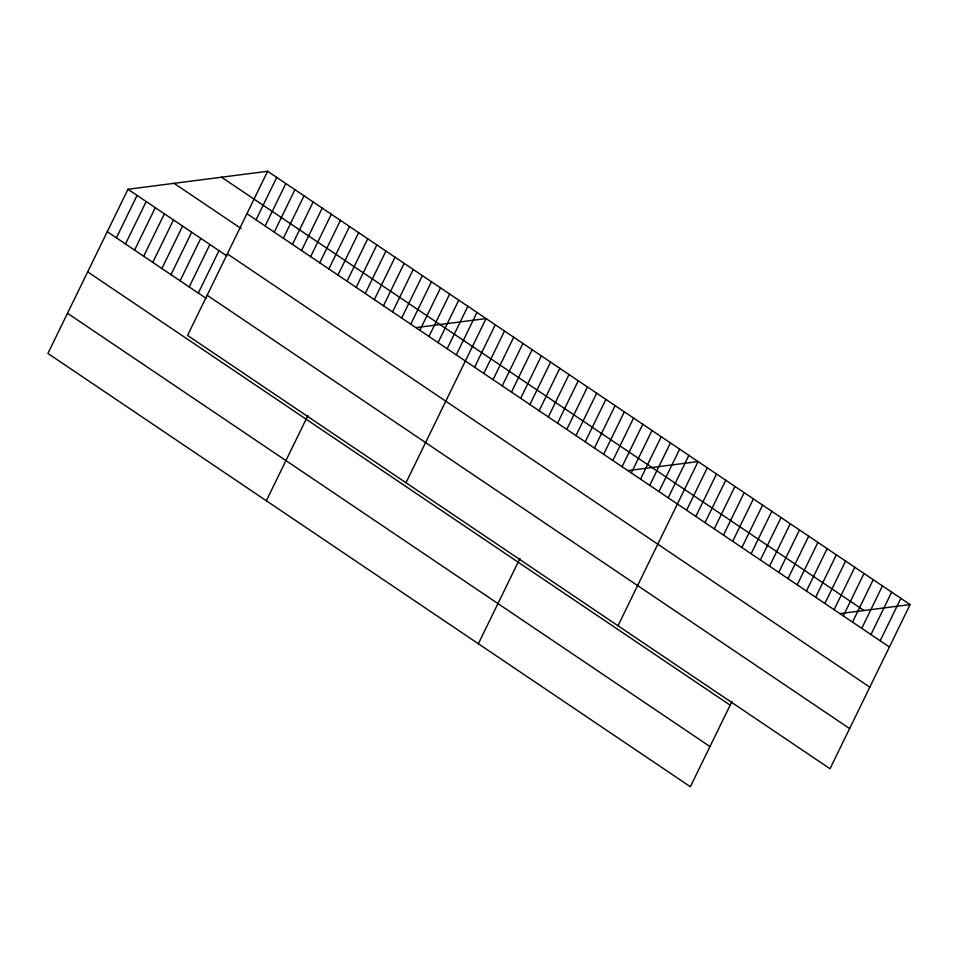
<?xml version="1.0" encoding="UTF-8"?>
<svg xmlns="http://www.w3.org/2000/svg" width="958" height="958" viewBox="0 0 958 958"><rect width="100%" height="100%" fill="white"/><g stroke="black" fill="none" stroke-linecap="round" stroke-linejoin="round"><path stroke-width="1.44" d="M267.629 171.266L187.552 335.432L830.023 768.735L910.1 604.57L267.629 171.266L127.977 189.265L47.9 353.43L690.371 786.734L731.996 701.4M116.385 237.823L137.078 195.396M125.486 243.967L146.179 201.539M134.587 250.11L155.28 207.682M143.688 256.241L164.381 213.814M152.789 262.384L173.482 219.957M161.89 268.515L182.583 226.088M170.991 274.659L191.684 232.231M180.092 280.802L200.785 238.374M189.193 286.933L209.886 244.506M198.294 293.076L218.987 250.649M256.037 219.825L276.73 177.398M265.138 225.968L285.831 183.541M274.239 232.111L294.932 189.672M283.34 238.243L304.033 195.815M292.441 244.386L313.134 201.958M301.542 250.517L322.235 208.09M310.643 256.66L331.336 214.233M319.744 262.803L340.437 220.364M328.845 268.935L349.538 226.507M337.946 275.078L358.639 232.65M347.047 281.209L367.74 238.782M356.148 287.352L376.841 244.925M365.249 293.495L385.942 251.068M266.336 500.759L307.961 415.425M374.35 299.626L395.055 257.199M383.463 305.77L404.156 263.342M392.564 311.901L413.257 269.473M401.665 318.044L422.358 275.617M410.766 324.187L431.459 281.76M419.867 330.318L440.56 287.891M428.968 336.462L449.661 294.034M438.069 342.593L458.762 300.165M447.17 348.736L467.863 306.309M456.271 354.879L476.964 312.452M405.988 482.76L486.065 318.583L416.239 327.588M474.593 367.225L495.286 324.798M483.814 373.452L504.507 331.013M493.023 379.667L513.716 337.24M502.243 385.882L522.936 343.455M511.464 392.097L532.157 349.67M520.685 398.312L541.378 355.885M529.906 404.527L550.599 362.1M539.115 410.754L559.807 368.315M548.335 416.969L569.028 374.542M557.556 423.185L578.249 380.757M566.777 429.4L587.47 386.972M575.986 435.615L596.678 393.187M478.353 643.752L519.978 558.406M585.206 441.83L605.899 399.402M594.427 448.045L615.12 405.617M603.648 454.272L624.341 411.844M612.869 460.487L633.561 418.059M622.077 466.702L642.77 424.274M631.298 472.917L651.991 430.489M640.519 479.132L661.212 436.704M649.74 485.347L670.432 442.919M658.948 491.574L679.653 449.146M668.169 497.789L688.862 455.361M618.006 625.754L698.083 461.576L628.256 470.57M686.611 510.219L707.303 467.791M695.831 516.434L716.524 474.006M705.04 522.649L725.733 480.221M714.261 528.876L734.954 486.436M723.482 535.091L744.174 492.663M732.702 541.306L753.395 498.879M741.911 547.521L762.616 505.094M751.132 553.736L771.825 511.309M760.353 559.951L781.045 517.524M769.573 566.166L790.266 523.739M778.794 572.393L799.487 529.966M788.003 578.608L808.696 536.181M797.224 584.823L817.916 542.396M806.444 591.038L827.137 548.611M815.665 597.253L836.358 554.826M824.874 603.468L845.579 561.041M834.095 609.695L854.787 567.268M843.315 615.91L864.008 573.483M852.536 622.125L873.229 579.698M861.757 628.34L882.45 585.913M870.966 634.555L891.659 592.128M880.186 640.77L900.879 598.343M840.274 613.563L910.1 604.57M221.537 177.206L864.02 610.509M246.936 213.694L889.407 646.997M174.057 183.325L241.188 228.591M227.333 253.87L869.816 687.173M127.977 189.265L226.95 256.014M207.144 295.256L849.626 728.559M107.284 231.692L206.257 298.441M87.681 271.868L730.164 705.172M67.491 313.266L709.974 746.557"/></g></svg>
